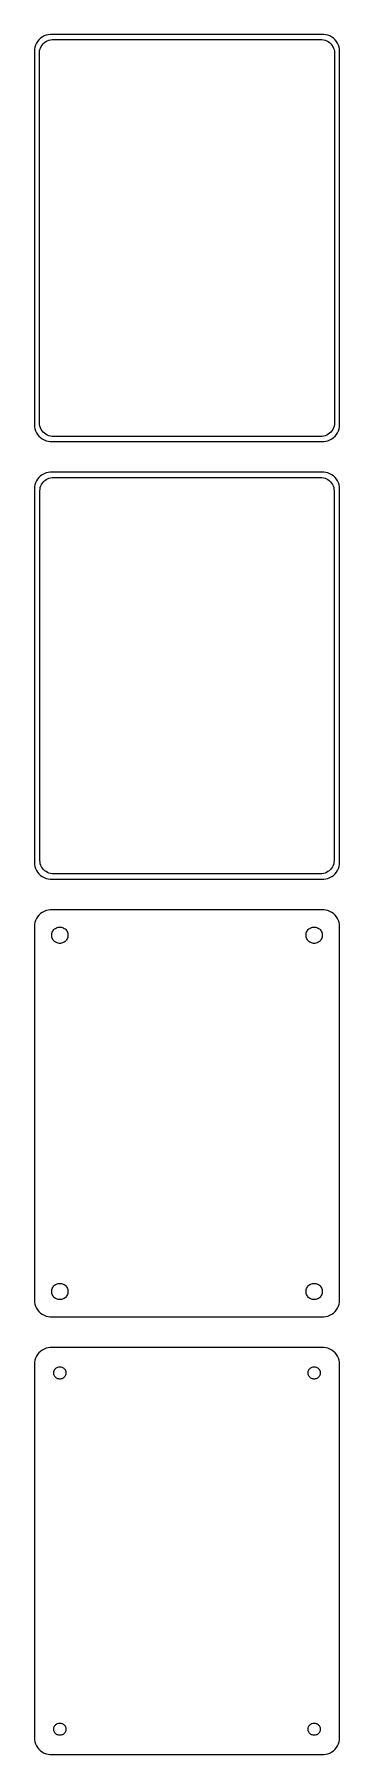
# Model space of a CAD drawing. Header units: metres. Extents: x -45 to 45, y 327 to 834.
import ezdxf

# ---------------------------------------------------------------- set-up
doc = ezdxf.new("R2010")
doc.units = ezdxf.units.M

msp = doc.modelspace()

# ---------------------------------------------------------------- linework, layer by layer
for p, q in [((-44.0451, 831.939), (-44.3815, 831.409)), ((-43.6448, 832.423), (-44.0451, 831.939)), ((-43.1871, 832.853), (-43.6448, 832.423)), ((-42.6791, 833.222), (-43.1871, 832.853)), ((-42.1289, 833.524), (-42.6791, 833.222)), ((-42.4159, 831.238), (-42.0497, 831.582)), ((-41.5451, 833.755), (-42.1289, 833.524)), ((-42.0497, 831.582), (-41.6433, 831.877)), ((-41.6433, 831.877), (-41.2031, 832.119)), ((-40.9369, 833.911), (-41.5451, 833.755)), ((-41.2031, 832.119), (-40.7361, 832.304)), ((-40.3139, 833.99), (-40.9369, 833.911)), ((-40.7361, 832.304), (-40.2495, 832.429)), ((40.3139, 833.99), (-40.3139, 833.99)), ((-40.2495, 832.429), (-39.7512, 832.492)), ((-39.7512, 832.492), (39.7512, 832.492)), ((39.7512, 832.492), (40.2495, 832.429)), ((40.2495, 832.429), (40.7361, 832.304)), ((40.9369, 833.911), (40.3139, 833.99)), ((40.7361, 832.304), (41.2031, 832.119)), ((41.5451, 833.755), (40.9369, 833.911)), ((41.2031, 832.119), (41.6433, 831.877)), ((42.1289, 833.524), (41.5451, 833.755)), ((41.6433, 831.877), (42.0497, 831.582)), ((42.0497, 831.582), (42.4159, 831.238)), ((42.6791, 833.222), (42.1289, 833.524)), ((43.1871, 832.853), (42.6791, 833.222)), ((43.6448, 832.423), (43.1871, 832.853)), ((44.0451, 831.939), (43.6448, 832.423)), ((44.3815, 831.409), (44.0451, 831.939)), ((-44.9606, 829.627), (-45, 829)), ((-45, 829), (-45, 719)), ((-44.8429, 830.243), (-44.9606, 829.627)), ((-44.6489, 830.841), (-44.8429, 830.243)), ((-44.3815, 831.409), (-44.6489, 830.841)), ((-43.5, 828.5), (-43.4685, 829.001)), ((-43.5, 719.5), (-43.5, 828.5)), ((-43.4685, 829.001), (-43.3743, 829.495)), ((-43.3743, 829.495), (-43.2191, 829.972)), ((-43.2191, 829.972), (-43.0052, 830.427)), ((-43.0052, 830.427), (-42.7361, 830.851)), ((-42.7361, 830.851), (-42.4159, 831.238)), ((42.4159, 831.238), (42.7361, 830.851)), ((42.7361, 830.851), (43.0052, 830.427)), ((43.0052, 830.427), (43.2191, 829.972)), ((43.2191, 829.972), (43.3743, 829.495)), ((43.3743, 829.495), (43.4685, 829.001)), ((43.4685, 829.001), (43.5, 828.5)), ((43.5, 828.5), (43.5, 719.5)), ((44.6489, 830.841), (44.3815, 831.409)), ((44.8429, 830.243), (44.6489, 830.841)), ((44.9606, 829.627), (44.8429, 830.243)), ((45, 829), (44.9606, 829.627)), ((45, 719), (45, 829)), ((-45, 719), (-44.9606, 718.373)), ((-44.9606, 718.373), (-44.8429, 717.757)), ((-44.8429, 717.757), (-44.6489, 717.159)), ((-44.6489, 717.159), (-44.3815, 716.591)), ((-44.3815, 716.591), (-44.0451, 716.061)), ((-44.0451, 716.061), (-43.6448, 715.577)), ((-43.6448, 715.577), (-43.1871, 715.147)), ((-43.4685, 718.999), (-43.5, 719.5)), ((-43.3743, 718.505), (-43.4685, 718.999)), ((-43.2191, 718.028), (-43.3743, 718.505)), ((-43.0052, 717.573), (-43.2191, 718.028)), ((-43.1871, 715.147), (-42.6791, 714.778)), ((-42.7361, 717.149), (-43.0052, 717.573)), ((-42.4159, 716.762), (-42.7361, 717.149)), ((-42.0497, 716.418), (-42.4159, 716.762)), ((-41.6433, 716.123), (-42.0497, 716.418)), ((-41.2031, 715.881), (-41.6433, 716.123)), ((-40.7361, 715.696), (-41.2031, 715.881)), ((-40.2495, 715.571), (-40.7361, 715.696)), ((-39.7512, 715.508), (-40.2495, 715.571)), ((39.7512, 715.508), (-39.7512, 715.508)), ((40.2495, 715.571), (39.7512, 715.508)), ((40.7361, 715.696), (40.2495, 715.571)), ((41.2031, 715.881), (40.7361, 715.696)), ((41.6433, 716.123), (41.2031, 715.881)), ((42.0497, 716.418), (41.6433, 716.123)), ((42.4159, 716.762), (42.0497, 716.418)), ((42.7361, 717.149), (42.4159, 716.762)), ((42.6791, 714.778), (43.1871, 715.147)), ((43.0052, 717.573), (42.7361, 717.149)), ((43.2191, 718.028), (43.0052, 717.573)), ((43.1871, 715.147), (43.6448, 715.577)), ((43.3743, 718.505), (43.2191, 718.028)), ((43.4685, 718.999), (43.3743, 718.505)), ((43.5, 719.5), (43.4685, 718.999)), ((43.6448, 715.577), (44.0451, 716.061)), ((44.0451, 716.061), (44.3815, 716.591)), ((44.3815, 716.591), (44.6489, 717.159)), ((44.6489, 717.159), (44.8429, 717.757)), ((44.8429, 717.757), (44.9606, 718.373)), ((44.9606, 718.373), (45, 719)), ((-42.6791, 714.778), (-42.1289, 714.476)), ((-42.1289, 714.476), (-41.5451, 714.245)), ((-41.5451, 714.245), (-40.9369, 714.089)), ((-40.9369, 714.089), (-40.3139, 714.01)), ((-40.3139, 714.01), (40.3139, 714.01)), ((40.3139, 714.01), (40.9369, 714.089)), ((40.9369, 714.089), (41.5451, 714.245)), ((41.5451, 714.245), (42.1289, 714.476)), ((42.1289, 714.476), (42.6791, 714.778)), ((-41.5451, 704.755), (-42.1289, 704.524)), ((-40.9369, 704.911), (-41.5451, 704.755)), ((-40.3139, 704.99), (-40.9369, 704.911)), ((40.3139, 704.99), (-40.3139, 704.99)), ((40.9369, 704.911), (40.3139, 704.99)), ((41.5451, 704.755), (40.9369, 704.911)), ((42.1289, 704.524), (41.5451, 704.755)), ((-44.9606, 700.627), (-45, 700)), ((-45, 700), (-45, 590)), ((-44.8429, 701.243), (-44.9606, 700.627)), ((-44.6489, 701.841), (-44.8429, 701.243)), ((-44.3815, 702.409), (-44.6489, 701.841)), ((-44.0451, 702.939), (-44.3815, 702.409)), ((-43.6448, 703.423), (-44.0451, 702.939)), ((-43.1871, 703.853), (-43.6448, 703.423)), ((-43.3726, 699.5), (-43.3421, 699.985)), ((-43.3421, 699.985), (-43.251, 700.463)), ((-43.251, 700.463), (-43.1007, 700.926)), ((-42.6791, 704.222), (-43.1871, 703.853)), ((-43.1007, 700.926), (-42.8936, 701.366)), ((-42.8936, 701.366), (-42.633, 701.776)), ((-42.1289, 704.524), (-42.6791, 704.222)), ((-42.633, 701.776), (-42.323, 702.151)), ((-42.323, 702.151), (-41.9685, 702.484)), ((-41.9685, 702.484), (-41.5751, 702.77)), ((-41.5751, 702.77), (-41.1489, 703.004)), ((-41.1489, 703.004), (-40.6967, 703.183)), ((-40.6967, 703.183), (-40.2256, 703.304)), ((-40.2256, 703.304), (-39.7432, 703.365)), ((-39.7432, 703.365), (39.7432, 703.365)), ((39.7432, 703.365), (40.2256, 703.304)), ((40.2256, 703.304), (40.6967, 703.183)), ((40.6967, 703.183), (41.1489, 703.004)), ((41.1489, 703.004), (41.5751, 702.77)), ((41.5751, 702.77), (41.9685, 702.484)), ((41.9685, 702.484), (42.323, 702.151)), ((42.6791, 704.222), (42.1289, 704.524)), ((42.323, 702.151), (42.633, 701.776)), ((42.633, 701.776), (42.8936, 701.366)), ((43.1871, 703.853), (42.6791, 704.222)), ((42.8936, 701.366), (43.1007, 700.926)), ((43.1007, 700.926), (43.251, 700.463)), ((43.6448, 703.423), (43.1871, 703.853)), ((43.251, 700.463), (43.3421, 699.985)), ((43.3421, 699.985), (43.3726, 699.5)), ((44.0451, 702.939), (43.6448, 703.423)), ((44.3815, 702.409), (44.0451, 702.939)), ((44.6489, 701.841), (44.3815, 702.409)), ((44.8429, 701.243), (44.6489, 701.841)), ((44.9606, 700.627), (44.8429, 701.243)), ((45, 700), (44.9606, 700.627)), ((45, 590), (45, 700)), ((-43.3726, 590.5), (-43.3726, 699.5)), ((43.3726, 699.5), (43.3726, 590.5)), ((-45, 590), (-44.9606, 589.373)), ((-44.9606, 589.373), (-44.8429, 588.757)), ((-44.8429, 588.757), (-44.6489, 588.159)), ((-44.6489, 588.159), (-44.3815, 587.591)), ((-43.3421, 590.015), (-43.3726, 590.5)), ((-43.251, 589.537), (-43.3421, 590.015)), ((-43.1007, 589.074), (-43.251, 589.537)), ((-42.8936, 588.634), (-43.1007, 589.074)), ((-42.633, 588.224), (-42.8936, 588.634)), ((-42.323, 587.849), (-42.633, 588.224)), ((42.633, 588.224), (42.323, 587.849)), ((42.8936, 588.634), (42.633, 588.224)), ((43.1007, 589.074), (42.8936, 588.634)), ((43.251, 589.537), (43.1007, 589.074)), ((43.3421, 590.015), (43.251, 589.537)), ((43.3726, 590.5), (43.3421, 590.015)), ((44.3815, 587.591), (44.6489, 588.159)), ((44.6489, 588.159), (44.8429, 588.757)), ((44.8429, 588.757), (44.9606, 589.373)), ((44.9606, 589.373), (45, 590)), ((-44.3815, 587.591), (-44.0451, 587.061)), ((-44.0451, 587.061), (-43.6448, 586.577)), ((-43.6448, 586.577), (-43.1871, 586.147)), ((-43.1871, 586.147), (-42.6791, 585.778)), ((-42.6791, 585.778), (-42.1289, 585.476)), ((-41.9685, 587.516), (-42.323, 587.849)), ((-42.1289, 585.476), (-41.5451, 585.245)), ((-41.5751, 587.23), (-41.9685, 587.516)), ((-41.1489, 586.996), (-41.5751, 587.23)), ((-41.5451, 585.245), (-40.9369, 585.089)), ((-40.6967, 586.817), (-41.1489, 586.996)), ((-40.9369, 585.089), (-40.3139, 585.01)), ((-40.2256, 586.696), (-40.6967, 586.817)), ((-40.3139, 585.01), (40.3139, 585.01)), ((-39.7432, 586.635), (-40.2256, 586.696)), ((39.7432, 586.635), (-39.7432, 586.635)), ((40.2256, 586.696), (39.7432, 586.635)), ((40.6967, 586.817), (40.2256, 586.696)), ((40.3139, 585.01), (40.9369, 585.089)), ((41.1489, 586.996), (40.6967, 586.817)), ((40.9369, 585.089), (41.5451, 585.245)), ((41.5751, 587.23), (41.1489, 586.996)), ((41.5451, 585.245), (42.1289, 585.476)), ((41.9685, 587.516), (41.5751, 587.23)), ((42.323, 587.849), (41.9685, 587.516)), ((42.1289, 585.476), (42.6791, 585.778)), ((42.6791, 585.778), (43.1871, 586.147)), ((43.1871, 586.147), (43.6448, 586.577)), ((43.6448, 586.577), (44.0451, 587.061)), ((44.0451, 587.061), (44.3815, 587.591)), ((-44.3815, 573.409), (-44.6489, 572.841)), ((-44.0451, 573.939), (-44.3815, 573.409)), ((-43.6448, 574.423), (-44.0451, 573.939)), ((-43.1871, 574.853), (-43.6448, 574.423)), ((-42.6791, 575.222), (-43.1871, 574.853)), ((-42.1289, 575.524), (-42.6791, 575.222)), ((-41.5451, 575.755), (-42.1289, 575.524)), ((-40.9369, 575.911), (-41.5451, 575.755)), ((-40.3139, 575.99), (-40.9369, 575.911)), ((40.3139, 575.99), (-40.3139, 575.99)), ((40.9369, 575.911), (40.3139, 575.99)), ((41.5451, 575.755), (40.9369, 575.911)), ((42.1289, 575.524), (41.5451, 575.755)), ((42.6791, 575.222), (42.1289, 575.524)), ((43.1871, 574.853), (42.6791, 575.222)), ((43.6448, 574.423), (43.1871, 574.853)), ((44.0451, 573.939), (43.6448, 574.423)), ((44.3815, 573.409), (44.0451, 573.939)), ((44.6489, 572.841), (44.3815, 573.409)), ((-44.9606, 571.627), (-45, 571)), ((-45, 571), (-45, 461)), ((-44.8429, 572.243), (-44.9606, 571.627)), ((-44.6489, 572.841), (-44.8429, 572.243)), ((-39.9, 568.5), (-39.8811, 568.801)), ((-39.8811, 568.199), (-39.9, 568.5)), ((-39.8811, 568.801), (-39.8246, 569.097)), ((-39.8246, 567.903), (-39.8811, 568.199)), ((-39.8246, 569.097), (-39.7315, 569.383)), ((-39.7315, 567.617), (-39.8246, 567.903)), ((-39.7315, 569.383), (-39.6031, 569.656)), ((-39.6031, 569.656), (-39.4416, 569.911)), ((-39.4416, 569.911), (-39.2495, 570.143)), ((-39.2495, 570.143), (-39.0298, 570.349)), ((-39.0298, 570.349), (-38.786, 570.526)), ((-38.786, 570.526), (-38.5219, 570.672)), ((-38.5219, 570.672), (-38.2416, 570.783)), ((-38.2416, 570.783), (-37.9497, 570.857)), ((-37.9497, 570.857), (-37.6507, 570.895)), ((-37.6507, 570.895), (-37.3493, 570.895)), ((-37.3493, 570.895), (-37.0503, 570.857)), ((-37.0503, 570.857), (-36.7584, 570.783)), ((-36.7584, 570.783), (-36.4781, 570.672)), ((-36.4781, 570.672), (-36.214, 570.526)), ((-36.214, 570.526), (-35.9702, 570.349)), ((-35.9702, 570.349), (-35.7505, 570.143)), ((-35.7505, 570.143), (-35.5583, 569.911)), ((-35.5583, 569.911), (-35.3969, 569.656)), ((-35.3969, 569.656), (-35.2685, 569.383)), ((-35.2685, 569.383), (-35.1754, 569.097)), ((-35.1754, 567.903), (-35.2685, 567.617)), ((-35.1754, 569.097), (-35.1189, 568.801)), ((-35.1189, 568.199), (-35.1754, 567.903)), ((-35.1189, 568.801), (-35.1, 568.5)), ((-35.1, 568.5), (-35.1189, 568.199)), ((35.1, 568.5), (35.1189, 568.801)), ((35.1189, 568.199), (35.1, 568.5)), ((35.1189, 568.801), (35.1754, 569.097)), ((35.1754, 567.903), (35.1189, 568.199)), ((35.1754, 569.097), (35.2685, 569.383)), ((35.2685, 567.617), (35.1754, 567.903)), ((35.2685, 569.383), (35.3969, 569.656)), ((35.3969, 569.656), (35.5583, 569.911)), ((35.5583, 569.911), (35.7505, 570.143)), ((35.7505, 570.143), (35.9702, 570.349)), ((35.9702, 570.349), (36.214, 570.526)), ((36.214, 570.526), (36.4781, 570.672)), ((36.4781, 570.672), (36.7584, 570.783)), ((36.7584, 570.783), (37.0503, 570.857)), ((37.0503, 570.857), (37.3493, 570.895)), ((37.3493, 570.895), (37.6507, 570.895)), ((37.6507, 570.895), (37.9497, 570.857)), ((37.9497, 570.857), (38.2416, 570.783)), ((38.2416, 570.783), (38.5219, 570.672)), ((38.5219, 570.672), (38.786, 570.526)), ((38.786, 570.526), (39.0298, 570.349)), ((39.0298, 570.349), (39.2495, 570.143)), ((39.2495, 570.143), (39.4416, 569.911)), ((39.4416, 569.911), (39.6031, 569.656)), ((39.6031, 569.656), (39.7315, 569.383)), ((39.7315, 569.383), (39.8246, 569.097)), ((39.8246, 567.903), (39.7315, 567.617)), ((39.8246, 569.097), (39.8811, 568.801)), ((39.8811, 568.199), (39.8246, 567.903)), ((39.8811, 568.801), (39.9, 568.5)), ((39.9, 568.5), (39.8811, 568.199)), ((44.8429, 572.243), (44.6489, 572.841)), ((44.9606, 571.627), (44.8429, 572.243)), ((45, 571), (44.9606, 571.627)), ((45, 461), (45, 571)), ((-39.6031, 567.344), (-39.7315, 567.617)), ((-39.4416, 567.089), (-39.6031, 567.344)), ((-39.2495, 566.857), (-39.4416, 567.089)), ((-39.0298, 566.651), (-39.2495, 566.857)), ((-38.786, 566.474), (-39.0298, 566.651)), ((-38.5219, 566.328), (-38.786, 566.474)), ((-38.2416, 566.217), (-38.5219, 566.328)), ((-37.9497, 566.143), (-38.2416, 566.217)), ((-37.6507, 566.105), (-37.9497, 566.143)), ((-37.3493, 566.105), (-37.6507, 566.105)), ((-37.0503, 566.143), (-37.3493, 566.105)), ((-36.7584, 566.217), (-37.0503, 566.143)), ((-36.4781, 566.328), (-36.7584, 566.217)), ((-36.214, 566.474), (-36.4781, 566.328)), ((-35.9702, 566.651), (-36.214, 566.474)), ((-35.7505, 566.857), (-35.9702, 566.651)), ((-35.5583, 567.089), (-35.7505, 566.857)), ((-35.3969, 567.344), (-35.5583, 567.089)), ((-35.2685, 567.617), (-35.3969, 567.344)), ((35.3969, 567.344), (35.2685, 567.617)), ((35.5583, 567.089), (35.3969, 567.344)), ((35.7505, 566.857), (35.5583, 567.089)), ((35.9702, 566.651), (35.7505, 566.857)), ((36.214, 566.474), (35.9702, 566.651)), ((36.4781, 566.328), (36.214, 566.474)), ((36.7584, 566.217), (36.4781, 566.328)), ((37.0503, 566.143), (36.7584, 566.217)), ((37.3493, 566.105), (37.0503, 566.143)), ((37.6507, 566.105), (37.3493, 566.105)), ((37.9497, 566.143), (37.6507, 566.105)), ((38.2416, 566.217), (37.9497, 566.143)), ((38.5219, 566.328), (38.2416, 566.217)), ((38.786, 566.474), (38.5219, 566.328)), ((39.0298, 566.651), (38.786, 566.474)), ((39.2495, 566.857), (39.0298, 566.651)), ((39.4416, 567.089), (39.2495, 566.857)), ((39.6031, 567.344), (39.4416, 567.089)), ((39.7315, 567.617), (39.6031, 567.344)), ((-39.9, 463.5), (-39.8811, 463.801)), ((-39.8811, 463.199), (-39.9, 463.5)), ((-39.8811, 463.801), (-39.8246, 464.097)), ((-39.8246, 462.903), (-39.8811, 463.199)), ((-39.8246, 464.097), (-39.7315, 464.383)), ((-39.7315, 462.617), (-39.8246, 462.903)), ((-39.7315, 464.383), (-39.6031, 464.656)), ((-39.6031, 462.344), (-39.7315, 462.617)), ((-39.6031, 464.656), (-39.4416, 464.911)), ((-39.4416, 462.089), (-39.6031, 462.344)), ((-39.4416, 464.911), (-39.2495, 465.143)), ((-39.2495, 461.857), (-39.4416, 462.089)), ((-39.2495, 465.143), (-39.0298, 465.349)), ((-39.0298, 461.651), (-39.2495, 461.857)), ((-39.0298, 465.349), (-38.786, 465.526)), ((-38.786, 461.474), (-39.0298, 461.651)), ((-38.786, 465.526), (-38.5219, 465.672)), ((-38.5219, 461.328), (-38.786, 461.474)), ((-38.5219, 465.672), (-38.2416, 465.783)), ((-38.2416, 465.783), (-37.9497, 465.857)), ((-37.9497, 465.857), (-37.6507, 465.895)), ((-37.6507, 465.895), (-37.3493, 465.895)), ((-37.3493, 465.895), (-37.0503, 465.857)), ((-37.0503, 465.857), (-36.7584, 465.783)), ((-36.7584, 465.783), (-36.4781, 465.672)), ((-36.4781, 465.672), (-36.214, 465.526)), ((-36.214, 461.474), (-36.4781, 461.328)), ((-36.214, 465.526), (-35.9702, 465.349)), ((-35.9702, 461.651), (-36.214, 461.474)), ((-35.9702, 465.349), (-35.7505, 465.143)), ((-35.7505, 461.857), (-35.9702, 461.651)), ((-35.7505, 465.143), (-35.5583, 464.911)), ((-35.5583, 462.089), (-35.7505, 461.857)), ((-35.5583, 464.911), (-35.3969, 464.656)), ((-35.3969, 462.344), (-35.5583, 462.089)), ((-35.3969, 464.656), (-35.2685, 464.383)), ((-35.2685, 462.617), (-35.3969, 462.344)), ((-35.2685, 464.383), (-35.1754, 464.097)), ((-35.1754, 462.903), (-35.2685, 462.617)), ((-35.1754, 464.097), (-35.1189, 463.801)), ((-35.1189, 463.199), (-35.1754, 462.903)), ((-35.1189, 463.801), (-35.1, 463.5)), ((-35.1, 463.5), (-35.1189, 463.199)), ((35.1, 463.5), (35.1189, 463.801)), ((35.1189, 463.199), (35.1, 463.5)), ((35.1189, 463.801), (35.1754, 464.097)), ((35.1754, 462.903), (35.1189, 463.199)), ((35.1754, 464.097), (35.2685, 464.383)), ((35.2685, 462.617), (35.1754, 462.903)), ((35.2685, 464.383), (35.3969, 464.656)), ((35.3969, 462.344), (35.2685, 462.617)), ((35.3969, 464.656), (35.5583, 464.911)), ((35.5583, 462.089), (35.3969, 462.344)), ((35.5583, 464.911), (35.7505, 465.143)), ((35.7505, 461.857), (35.5583, 462.089)), ((35.7505, 465.143), (35.9702, 465.349)), ((35.9702, 461.651), (35.7505, 461.857)), ((35.9702, 465.349), (36.214, 465.526)), ((36.214, 461.474), (35.9702, 461.651)), ((36.214, 465.526), (36.4781, 465.672)), ((36.4781, 461.328), (36.214, 461.474)), ((36.4781, 465.672), (36.7584, 465.783)), ((36.7584, 465.783), (37.0503, 465.857)), ((37.0503, 465.857), (37.3493, 465.895)), ((37.3493, 465.895), (37.6507, 465.895)), ((37.6507, 465.895), (37.9497, 465.857)), ((37.9497, 465.857), (38.2416, 465.783)), ((38.2416, 465.783), (38.5219, 465.672)), ((38.5219, 465.672), (38.786, 465.526)), ((38.786, 461.474), (38.5219, 461.328)), ((38.786, 465.526), (39.0298, 465.349)), ((39.0298, 461.651), (38.786, 461.474)), ((39.0298, 465.349), (39.2495, 465.143)), ((39.2495, 461.857), (39.0298, 461.651)), ((39.2495, 465.143), (39.4416, 464.911)), ((39.4416, 462.089), (39.2495, 461.857)), ((39.4416, 464.911), (39.6031, 464.656)), ((39.6031, 462.344), (39.4416, 462.089)), ((39.6031, 464.656), (39.7315, 464.383)), ((39.7315, 462.617), (39.6031, 462.344)), ((39.7315, 464.383), (39.8246, 464.097)), ((39.8246, 462.903), (39.7315, 462.617)), ((39.8246, 464.097), (39.8811, 463.801)), ((39.8811, 463.199), (39.8246, 462.903)), ((39.8811, 463.801), (39.9, 463.5)), ((39.9, 463.5), (39.8811, 463.199)), ((-45, 461), (-44.9606, 460.373)), ((-44.9606, 460.373), (-44.8429, 459.757)), ((-44.8429, 459.757), (-44.6489, 459.159)), ((-44.6489, 459.159), (-44.3815, 458.591)), ((-44.3815, 458.591), (-44.0451, 458.061)), ((-44.0451, 458.061), (-43.6448, 457.577)), ((-43.6448, 457.577), (-43.1871, 457.147)), ((-43.1871, 457.147), (-42.6791, 456.778)), ((-42.6791, 456.778), (-42.1289, 456.476)), ((-42.1289, 456.476), (-41.5451, 456.245)), ((-38.2416, 461.217), (-38.5219, 461.328)), ((-37.9497, 461.143), (-38.2416, 461.217)), ((-37.6507, 461.105), (-37.9497, 461.143)), ((-37.3493, 461.105), (-37.6507, 461.105)), ((-37.0503, 461.143), (-37.3493, 461.105)), ((-36.7584, 461.217), (-37.0503, 461.143)), ((-36.4781, 461.328), (-36.7584, 461.217)), ((36.7584, 461.217), (36.4781, 461.328)), ((37.0503, 461.143), (36.7584, 461.217)), ((37.3493, 461.105), (37.0503, 461.143)), ((37.6507, 461.105), (37.3493, 461.105)), ((37.9497, 461.143), (37.6507, 461.105)), ((38.2416, 461.217), (37.9497, 461.143)), ((38.5219, 461.328), (38.2416, 461.217)), ((41.5451, 456.245), (42.1289, 456.476)), ((42.1289, 456.476), (42.6791, 456.778)), ((42.6791, 456.778), (43.1871, 457.147)), ((43.1871, 457.147), (43.6448, 457.577)), ((43.6448, 457.577), (44.0451, 458.061)), ((44.0451, 458.061), (44.3815, 458.591)), ((44.3815, 458.591), (44.6489, 459.159)), ((44.6489, 459.159), (44.8429, 459.757)), ((44.8429, 459.757), (44.9606, 460.373)), ((44.9606, 460.373), (45, 461)), ((-41.5451, 456.245), (-40.9369, 456.089)), ((-40.9369, 456.089), (-40.3139, 456.01)), ((-40.3139, 456.01), (40.3139, 456.01)), ((40.3139, 456.01), (40.9369, 456.089)), ((40.9369, 456.089), (41.5451, 456.245)), ((-42.6791, 446.222), (-43.1871, 445.853)), ((-42.1289, 446.524), (-42.6791, 446.222)), ((-41.5451, 446.755), (-42.1289, 446.524)), ((-40.9369, 446.911), (-41.5451, 446.755)), ((-40.3139, 446.99), (-40.9369, 446.911)), ((40.3139, 446.99), (-40.3139, 446.99)), ((40.9369, 446.911), (40.3139, 446.99)), ((41.5451, 446.755), (40.9369, 446.911)), ((42.1289, 446.524), (41.5451, 446.755)), ((42.6791, 446.222), (42.1289, 446.524)), ((43.1871, 445.853), (42.6791, 446.222)), ((-44.9606, 442.627), (-45, 442)), ((-45, 442), (-45, 332)), ((-44.8429, 443.243), (-44.9606, 442.627)), ((-44.6489, 443.841), (-44.8429, 443.243)), ((-44.3815, 444.409), (-44.6489, 443.841)), ((-44.0451, 444.939), (-44.3815, 444.409)), ((-43.6448, 445.423), (-44.0451, 444.939)), ((-43.1871, 445.853), (-43.6448, 445.423)), ((-38.4645, 441.02), (-38.2664, 441.129)), ((-38.2664, 441.129), (-38.0562, 441.212)), ((-38.0562, 441.212), (-37.8373, 441.268)), ((-37.8373, 441.268), (-37.613, 441.296)), ((-37.613, 441.296), (-37.387, 441.296)), ((-37.387, 441.296), (-37.1627, 441.268)), ((-37.1627, 441.268), (-36.9438, 441.212)), ((-36.9438, 441.212), (-36.7336, 441.129)), ((-36.7336, 441.129), (-36.5355, 441.02)), ((36.5355, 441.02), (36.7336, 441.129)), ((36.7336, 441.129), (36.9438, 441.212)), ((36.9438, 441.212), (37.1627, 441.268)), ((37.1627, 441.268), (37.387, 441.296)), ((37.387, 441.296), (37.613, 441.296)), ((37.613, 441.296), (37.8373, 441.268)), ((37.8373, 441.268), (38.0562, 441.212)), ((38.0562, 441.212), (38.2664, 441.129)), ((38.2664, 441.129), (38.4645, 441.02)), ((43.6448, 445.423), (43.1871, 445.853)), ((44.0451, 444.939), (43.6448, 445.423)), ((44.3815, 444.409), (44.0451, 444.939)), ((44.6489, 443.841), (44.3815, 444.409)), ((44.8429, 443.243), (44.6489, 443.841)), ((44.9606, 442.627), (44.8429, 443.243)), ((45, 442), (44.9606, 442.627)), ((45, 332), (45, 442)), ((-39.3, 439.5), (-39.2858, 439.726)), ((-39.2858, 439.274), (-39.3, 439.5)), ((-39.2858, 439.726), (-39.2434, 439.948)), ((-39.2434, 439.052), (-39.2858, 439.274)), ((-39.2434, 439.948), (-39.1736, 440.163)), ((-39.1736, 438.837), (-39.2434, 439.052)), ((-39.1736, 440.163), (-39.0773, 440.367)), ((-39.0773, 438.633), (-39.1736, 438.837)), ((-39.0773, 440.367), (-38.9562, 440.558)), ((-38.9562, 438.442), (-39.0773, 438.633)), ((-38.9562, 440.558), (-38.8121, 440.732)), ((-38.8121, 438.268), (-38.9562, 438.442)), ((-38.8121, 440.732), (-38.6474, 440.887)), ((-38.6474, 438.113), (-38.8121, 438.268)), ((-38.6474, 440.887), (-38.4645, 441.02)), ((-38.4645, 437.98), (-38.6474, 438.113)), ((-38.2664, 437.871), (-38.4645, 437.98)), ((-38.0562, 437.788), (-38.2664, 437.871)), ((-37.8373, 437.732), (-38.0562, 437.788)), ((-37.613, 437.704), (-37.8373, 437.732)), ((-37.387, 437.704), (-37.613, 437.704)), ((-37.1627, 437.732), (-37.387, 437.704)), ((-36.9438, 437.788), (-37.1627, 437.732)), ((-36.7336, 437.871), (-36.9438, 437.788)), ((-36.5355, 437.98), (-36.7336, 437.871)), ((-36.5355, 441.02), (-36.3526, 440.887)), ((-36.3526, 438.113), (-36.5355, 437.98)), ((-36.3526, 440.887), (-36.1879, 440.732)), ((-36.1879, 438.268), (-36.3526, 438.113)), ((-36.1879, 440.732), (-36.0438, 440.558)), ((-36.0438, 438.442), (-36.1879, 438.268)), ((-36.0438, 440.558), (-35.9226, 440.367)), ((-35.9226, 438.633), (-36.0438, 438.442)), ((-35.9226, 440.367), (-35.8264, 440.163)), ((-35.8264, 438.837), (-35.9226, 438.633)), ((-35.8264, 440.163), (-35.7565, 439.948)), ((-35.7565, 439.052), (-35.8264, 438.837)), ((-35.7565, 439.948), (-35.7142, 439.726)), ((-35.7142, 439.274), (-35.7565, 439.052)), ((-35.7142, 439.726), (-35.7, 439.5)), ((-35.7, 439.5), (-35.7142, 439.274)), ((35.7, 439.5), (35.7142, 439.726)), ((35.7142, 439.274), (35.7, 439.5)), ((35.7142, 439.726), (35.7565, 439.948)), ((35.7565, 439.052), (35.7142, 439.274)), ((35.7565, 439.948), (35.8264, 440.163)), ((35.8264, 438.837), (35.7565, 439.052)), ((35.8264, 440.163), (35.9226, 440.367)), ((35.9226, 438.633), (35.8264, 438.837)), ((35.9226, 440.367), (36.0438, 440.558)), ((36.0438, 438.442), (35.9226, 438.633)), ((36.0438, 440.558), (36.1879, 440.732)), ((36.1879, 438.268), (36.0438, 438.442)), ((36.1879, 440.732), (36.3526, 440.887)), ((36.3526, 438.113), (36.1879, 438.268)), ((36.3526, 440.887), (36.5355, 441.02)), ((36.5355, 437.98), (36.3526, 438.113)), ((36.7336, 437.871), (36.5355, 437.98)), ((36.9438, 437.788), (36.7336, 437.871)), ((37.1627, 437.732), (36.9438, 437.788)), ((37.387, 437.704), (37.1627, 437.732)), ((37.613, 437.704), (37.387, 437.704)), ((37.8373, 437.732), (37.613, 437.704)), ((38.0562, 437.788), (37.8373, 437.732)), ((38.2664, 437.871), (38.0562, 437.788)), ((38.4645, 437.98), (38.2664, 437.871)), ((38.4645, 441.02), (38.6474, 440.887)), ((38.6474, 438.113), (38.4645, 437.98)), ((38.6474, 440.887), (38.8121, 440.732)), ((38.8121, 438.268), (38.6474, 438.113)), ((38.8121, 440.732), (38.9562, 440.558)), ((38.9562, 438.442), (38.8121, 438.268)), ((38.9562, 440.558), (39.0773, 440.367)), ((39.0773, 438.633), (38.9562, 438.442)), ((39.0773, 440.367), (39.1736, 440.163)), ((39.1736, 438.837), (39.0773, 438.633)), ((39.1736, 440.163), (39.2434, 439.948)), ((39.2434, 439.052), (39.1736, 438.837)), ((39.2434, 439.948), (39.2858, 439.726)), ((39.2858, 439.274), (39.2434, 439.052)), ((39.2858, 439.726), (39.3, 439.5)), ((39.3, 439.5), (39.2858, 439.274)), ((-39.3, 334.5), (-39.2858, 334.726)), ((-39.2858, 334.726), (-39.2434, 334.948)), ((-39.2434, 334.948), (-39.1736, 335.163)), ((-39.1736, 335.163), (-39.0773, 335.367)), ((-39.0773, 335.367), (-38.9562, 335.558)), ((-38.9562, 335.558), (-38.8121, 335.732)), ((-38.8121, 335.732), (-38.6474, 335.887)), ((-38.6474, 335.887), (-38.4645, 336.02)), ((-38.4645, 336.02), (-38.2664, 336.129)), ((-38.2664, 336.129), (-38.0562, 336.212)), ((-38.0562, 336.212), (-37.8373, 336.268)), ((-37.8373, 336.268), (-37.613, 336.296)), ((-37.613, 336.296), (-37.387, 336.296)), ((-37.387, 336.296), (-37.1627, 336.268)), ((-37.1627, 336.268), (-36.9438, 336.212)), ((-36.9438, 336.212), (-36.7336, 336.129)), ((-36.7336, 336.129), (-36.5355, 336.02)), ((-36.5355, 336.02), (-36.3526, 335.887)), ((-36.3526, 335.887), (-36.1879, 335.732)), ((-36.1879, 335.732), (-36.0438, 335.558)), ((-36.0438, 335.558), (-35.9226, 335.367)), ((-35.9226, 335.367), (-35.8264, 335.163)), ((-35.8264, 335.163), (-35.7565, 334.948)), ((-35.7565, 334.948), (-35.7142, 334.726)), ((-35.7142, 334.726), (-35.7, 334.5)), ((35.7, 334.5), (35.7142, 334.726)), ((35.7142, 334.726), (35.7565, 334.948)), ((35.7565, 334.948), (35.8264, 335.163)), ((35.8264, 335.163), (35.9226, 335.367)), ((35.9226, 335.367), (36.0438, 335.558)), ((36.0438, 335.558), (36.1879, 335.732)), ((36.1879, 335.732), (36.3526, 335.887)), ((36.3526, 335.887), (36.5355, 336.02)), ((36.5355, 336.02), (36.7336, 336.129)), ((36.7336, 336.129), (36.9438, 336.212)), ((36.9438, 336.212), (37.1627, 336.268)), ((37.1627, 336.268), (37.387, 336.296)), ((37.387, 336.296), (37.613, 336.296)), ((37.613, 336.296), (37.8373, 336.268)), ((37.8373, 336.268), (38.0562, 336.212)), ((38.0562, 336.212), (38.2664, 336.129)), ((38.2664, 336.129), (38.4645, 336.02)), ((38.4645, 336.02), (38.6474, 335.887)), ((38.6474, 335.887), (38.8121, 335.732)), ((38.8121, 335.732), (38.9562, 335.558)), ((38.9562, 335.558), (39.0773, 335.367)), ((39.0773, 335.367), (39.1736, 335.163)), ((39.1736, 335.163), (39.2434, 334.948)), ((39.2434, 334.948), (39.2858, 334.726)), ((39.2858, 334.726), (39.3, 334.5)), ((-45, 332), (-44.9606, 331.373)), ((-44.9606, 331.373), (-44.8429, 330.757)), ((-44.8429, 330.757), (-44.6489, 330.159)), ((-44.6489, 330.159), (-44.3815, 329.591)), ((-44.3815, 329.591), (-44.0451, 329.061)), ((-39.2858, 334.274), (-39.3, 334.5)), ((-39.2434, 334.052), (-39.2858, 334.274)), ((-39.1736, 333.837), (-39.2434, 334.052)), ((-39.0773, 333.633), (-39.1736, 333.837)), ((-38.9562, 333.442), (-39.0773, 333.633)), ((-38.8121, 333.268), (-38.9562, 333.442)), ((-38.6474, 333.113), (-38.8121, 333.268)), ((-38.4645, 332.98), (-38.6474, 333.113)), ((-38.2664, 332.871), (-38.4645, 332.98)), ((-38.0562, 332.788), (-38.2664, 332.871)), ((-37.8373, 332.732), (-38.0562, 332.788)), ((-37.613, 332.704), (-37.8373, 332.732)), ((-37.387, 332.704), (-37.613, 332.704)), ((-37.1627, 332.732), (-37.387, 332.704)), ((-36.9438, 332.788), (-37.1627, 332.732)), ((-36.7336, 332.871), (-36.9438, 332.788)), ((-36.5355, 332.98), (-36.7336, 332.871)), ((-36.3526, 333.113), (-36.5355, 332.98)), ((-36.1879, 333.268), (-36.3526, 333.113)), ((-36.0438, 333.442), (-36.1879, 333.268)), ((-35.9226, 333.633), (-36.0438, 333.442)), ((-35.8264, 333.837), (-35.9226, 333.633)), ((-35.7565, 334.052), (-35.8264, 333.837)), ((-35.7142, 334.274), (-35.7565, 334.052)), ((-35.7, 334.5), (-35.7142, 334.274)), ((35.7142, 334.274), (35.7, 334.5)), ((35.7565, 334.052), (35.7142, 334.274)), ((35.8264, 333.837), (35.7565, 334.052)), ((35.9226, 333.633), (35.8264, 333.837)), ((36.0438, 333.442), (35.9226, 333.633)), ((36.1879, 333.268), (36.0438, 333.442)), ((36.3526, 333.113), (36.1879, 333.268)), ((36.5355, 332.98), (36.3526, 333.113)), ((36.7336, 332.871), (36.5355, 332.98)), ((36.9438, 332.788), (36.7336, 332.871)), ((37.1627, 332.732), (36.9438, 332.788)), ((37.387, 332.704), (37.1627, 332.732)), ((37.613, 332.704), (37.387, 332.704)), ((37.8373, 332.732), (37.613, 332.704)), ((38.0562, 332.788), (37.8373, 332.732)), ((38.2664, 332.871), (38.0562, 332.788)), ((38.4645, 332.98), (38.2664, 332.871)), ((38.6474, 333.113), (38.4645, 332.98)), ((38.8121, 333.268), (38.6474, 333.113)), ((38.9562, 333.442), (38.8121, 333.268)), ((39.0773, 333.633), (38.9562, 333.442)), ((39.1736, 333.837), (39.0773, 333.633)), ((39.2434, 334.052), (39.1736, 333.837)), ((39.2858, 334.274), (39.2434, 334.052)), ((39.3, 334.5), (39.2858, 334.274)), ((44.0451, 329.061), (44.3815, 329.591)), ((44.3815, 329.591), (44.6489, 330.159)), ((44.6489, 330.159), (44.8429, 330.757)), ((44.8429, 330.757), (44.9606, 331.373)), ((44.9606, 331.373), (45, 332)), ((-44.0451, 329.061), (-43.6448, 328.577)), ((-43.6448, 328.577), (-43.1871, 328.147)), ((-43.1871, 328.147), (-42.6791, 327.778)), ((-42.6791, 327.778), (-42.1289, 327.476)), ((-42.1289, 327.476), (-41.5451, 327.245)), ((-41.5451, 327.245), (-40.9369, 327.089)), ((-40.9369, 327.089), (-40.3139, 327.01)), ((-40.3139, 327.01), (40.3139, 327.01)), ((40.3139, 327.01), (40.9369, 327.089)), ((40.9369, 327.089), (41.5451, 327.245)), ((41.5451, 327.245), (42.1289, 327.476)), ((42.1289, 327.476), (42.6791, 327.778)), ((42.6791, 327.778), (43.1871, 328.147)), ((43.1871, 328.147), (43.6448, 328.577)), ((43.6448, 328.577), (44.0451, 329.061))]:
    msp.add_line(p, q)

doc.saveas('drawing.dxf')
